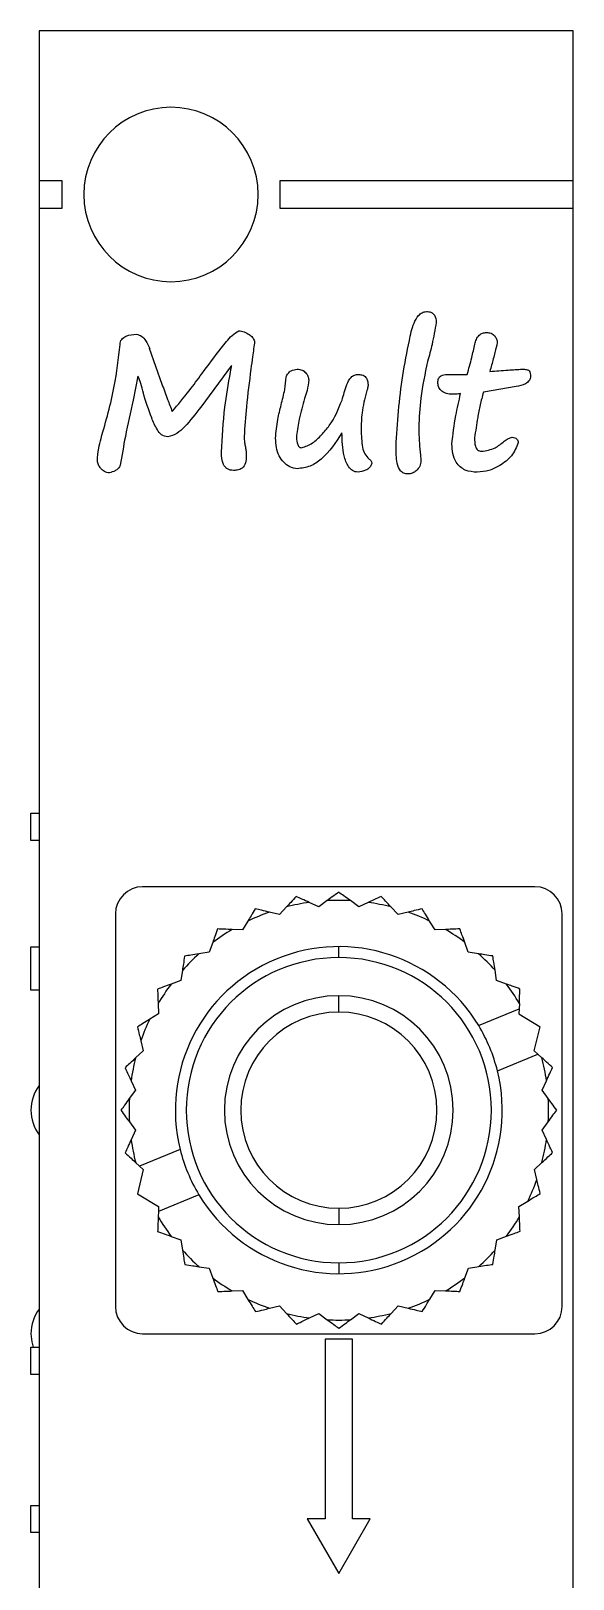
# Model space of a CAD drawing. Extents: x 280 to 292, y 410 to 538.
# Drawn here: x 282.21 to 292.16, y 509.96 to 538.36 of the extents above; entities that cross this region are included whole.
import ezdxf

# ---------------------------------------------------------------- set-up
doc = ezdxf.new("R2010")
doc.units = 0
doc.layers.get('0').update_dxf_attribs({"linetype": 'CONTINUOUS'})

msp = doc.modelspace()

# ---------------------------------------------------------------- linework, layer by layer
at = {"color": 7, "linetype": 'CONTINUOUS'}
for p, q in [((292.156, 538.364), (282.356, 538.364)), ((282.356, 538.364), (282.356, 535.614)), ((292.156, 535.614), (292.156, 538.364)), ((282.776, 535.614), (282.356, 535.614)), ((282.356, 535.614), (282.356, 535.114)), ((282.776, 535.114), (282.776, 535.614)), ((286.776, 535.614), (286.776, 535.114)), ((292.156, 535.614), (286.776, 535.614)), ((292.156, 535.114), (292.156, 535.614)), ((282.356, 535.114), (282.776, 535.114)), ((282.356, 535.114), (282.356, 474.364)), ((286.776, 535.114), (292.156, 535.114)), ((292.156, 474.364), (292.156, 535.114)), ((284.374, 532.543), (284.61, 531.885)), ((284.387, 532.54), (284.374, 532.543)), ((284.17, 532.032), (284.084, 531.593)), ((285.889, 532.225), (285.321, 531.463)), ((289.841, 532.062), (290.212, 532.062)), ((289.944, 531.698), (289.909, 531.698)), ((291.111, 531.841), (290.509, 531.734)), ((282.206, 523.514), (282.206, 524.014)), ((282.206, 524.014), (282.356, 524.014)), ((282.356, 523.514), (282.206, 523.514)), ((291.456, 522.664), (284.256, 522.664)), ((287.487, 522.296), (287.314, 522.375)), ((287.64, 522.408), (287.487, 522.296)), ((288.222, 522.296), (288.068, 522.408)), ((288.394, 522.376), (288.222, 522.296)), ((283.756, 522.164), (283.756, 514.964)), ((286.186, 522.033), (286.087, 521.87)), ((286.766, 522.152), (286.581, 522.197)), ((286.894, 522.292), (286.766, 522.152)), ((288.943, 522.153), (288.814, 522.293)), ((289.128, 522.198), (288.943, 522.153)), ((289.622, 521.872), (289.523, 522.034)), ((291.956, 514.964), (291.956, 522.164)), ((286.087, 521.87), (285.896, 521.878)), ((289.812, 521.88), (289.622, 521.872)), ((282.206, 520.764), (282.206, 521.564)), ((282.206, 521.564), (282.356, 521.564)), ((285.475, 521.462), (285.287, 521.432)), ((285.541, 521.64), (285.475, 521.462)), ((287.856, 521.364), (287.856, 521.564)), ((290.233, 521.463), (290.168, 521.642)), ((290.421, 521.434), (290.233, 521.463)), ((284.956, 520.942), (284.777, 520.876)), ((284.985, 521.13), (284.956, 520.942)), ((290.753, 520.944), (290.724, 521.132)), ((290.932, 520.878), (290.753, 520.944)), ((282.356, 520.764), (282.206, 520.764)), ((287.856, 520.364), (287.856, 520.664)), ((284.548, 520.33), (284.385, 520.231)), ((284.54, 520.52), (284.548, 520.33)), ((290.423, 520.116), (291.166, 520.424)), ((291.166, 520.424), (291.162, 520.333)), ((291.162, 520.333), (291.55, 520.096)), ((291.17, 520.523), (291.166, 520.424)), ((291.444, 519.654), (291.55, 520.096)), ((284.222, 519.836), (284.267, 519.651)), ((284.267, 519.651), (284.127, 519.522)), ((290.768, 519.284), (291.511, 519.592)), ((291.511, 519.592), (291.444, 519.654)), ((291.584, 519.525), (291.511, 519.592)), ((284.123, 518.93), (284.011, 518.776)), ((284.043, 519.102), (284.123, 518.93)), ((291.587, 518.933), (291.667, 519.105)), ((291.7, 518.779), (291.587, 518.933)), ((284.012, 518.348), (284.124, 518.195)), ((291.588, 518.198), (291.7, 518.351)), ((284.124, 518.195), (284.044, 518.022)), ((291.668, 518.025), (291.588, 518.198)), ((284.943, 517.843), (284.201, 517.535)), ((284.127, 517.603), (284.201, 517.535)), ((284.267, 517.474), (284.161, 517.032)), ((284.201, 517.535), (284.267, 517.474)), ((291.445, 517.477), (291.584, 517.606)), ((291.489, 517.292), (291.445, 517.477)), ((284.161, 517.032), (284.549, 516.795)), ((285.288, 517.012), (284.545, 516.704)), ((284.545, 516.704), (284.541, 516.605)), ((284.549, 516.795), (284.545, 516.704)), ((287.856, 516.764), (287.856, 516.464)), ((291.163, 516.797), (291.326, 516.897)), ((291.171, 516.607), (291.163, 516.797)), ((284.779, 516.249), (284.958, 516.184)), ((284.958, 516.184), (284.987, 515.996)), ((290.726, 515.998), (290.755, 516.186)), ((290.755, 516.186), (290.934, 516.252)), ((285.29, 515.693), (285.478, 515.664)), ((285.478, 515.664), (285.543, 515.485)), ((287.856, 515.764), (287.856, 515.564)), ((290.17, 515.487), (290.236, 515.666)), ((290.236, 515.666), (290.424, 515.695)), ((285.899, 515.248), (286.089, 515.256)), ((286.089, 515.256), (286.188, 515.093)), ((289.526, 515.095), (289.625, 515.257)), ((289.625, 515.257), (289.815, 515.25)), ((286.584, 514.93), (286.768, 514.975)), ((286.768, 514.975), (286.897, 514.835)), ((288.817, 514.836), (288.946, 514.976)), ((288.946, 514.976), (289.131, 514.931)), ((287.317, 514.752), (287.489, 514.832)), ((287.489, 514.832), (287.643, 514.72)), ((288.071, 514.72), (288.225, 514.832)), ((288.225, 514.832), (288.397, 514.752)), ((284.256, 514.464), (291.456, 514.464)), ((287.606, 514.364), (287.606, 511.064)), ((288.106, 514.364), (287.606, 514.364)), ((288.106, 511.064), (288.106, 514.364)), ((282.206, 513.714), (282.206, 514.214)), ((282.206, 514.214), (282.356, 514.214)), ((282.356, 513.714), (282.206, 513.714)), ((282.206, 510.814), (282.206, 511.314)), ((282.206, 511.314), (282.356, 511.314)), ((287.278, 511.064), (287.856, 510.064)), ((287.606, 511.064), (287.278, 511.064)), ((287.856, 510.064), (288.433, 511.064)), ((288.433, 511.064), (288.106, 511.064)), ((282.356, 510.814), (282.206, 510.814))]:
    msp.add_line(p, q, dxfattribs=at)
at = {"color": 7, "linetype": 'CONTINUOUS', "flags": 128}
msp.add_lwpolyline([(282.206, 514.464), (282.22, 514.317), (282.248, 514.214)], dxfattribs=at)
at = {"color": 7, "linetype": 'CONTINUOUS'}
for centre, radius, start, end in [((284.776, 535.364), 1.6, 0, 180), ((284.776, 535.364), 1.6, 180, 0), ((284.256, 522.164), 0.5, 90, 180), ((291.456, 522.164), 0.5, 0, 90), ((287.856, 518.564), 3.85, 98.0888, 104.4566), ((287.856, 518.564), 3.85, 86.8388, 93.2066), ((287.856, 518.564), 3.85, 75.5888, 81.9566), ((287.856, 518.564), 3.85, 109.3388, 115.7066), ((287.856, 518.564), 3.85, 64.3388, 70.7066), ((287.856, 518.564), 3.85, 120.5888, 126.9566), ((287.856, 518.564), 3.85, 53.0888, 59.4566), ((287.856, 518.564), 3, 31.1496, 193.8957), ((287.856, 518.564), 3.85, 131.8388, 138.2066), ((287.856, 518.564), 2.8, 90, 270), ((287.856, 518.564), 2.8, 270, 90), ((287.856, 518.564), 3.85, 41.8388, 48.2066), ((287.856, 518.564), 3.85, 143.0888, 149.4566), ((287.856, 518.564), 2.1, 90, 270), ((287.856, 518.564), 2.1, 270, 90), ((287.856, 518.564), 3.85, 30.5888, 36.9566), ((287.856, 518.564), 1.8, 90, 270), ((287.856, 518.564), 1.8, 270, 90), ((287.856, 518.564), 3.85, 154.3388, 160.7066), ((287.856, 518.564), 3, 13.8957, 31.1496), ((287.856, 518.564), 3.85, 165.5888, 171.9566), ((287.856, 518.564), 3.85, 8.0888, 14.4566), ((287.856, 518.564), 3, 211.1496, 13.8957), ((282.956, 518.564), 0.75, 143.1301, 180), ((287.856, 518.564), 3.85, 176.8388, 183.2066), ((287.856, 518.564), 3.85, 356.8388, 3.2066), ((282.956, 518.564), 0.75, 180, 216.8699), ((287.856, 518.564), 3.85, 188.0888, 194.4566), ((287.856, 518.564), 3, 193.8957, 211.1496), ((287.856, 518.564), 3.85, 345.5888, 351.9566), ((287.856, 518.564), 3.85, 334.3388, 340.7066), ((287.856, 518.564), 3.85, 210.5888, 216.9566), ((287.856, 518.564), 3.85, 323.0888, 329.4566), ((287.856, 518.564), 3.85, 221.8388, 228.2066), ((287.856, 518.564), 3.85, 311.8388, 318.2066), ((287.856, 518.564), 3.85, 233.0888, 239.4566), ((287.856, 518.564), 3.85, 300.5888, 306.9566), ((284.256, 514.964), 0.5, 180, 270), ((287.856, 518.564), 3.85, 244.3388, 250.7066), ((287.856, 518.564), 3.85, 289.3388, 295.7066), ((291.456, 514.964), 0.5, 270, 0), ((282.956, 514.464), 0.75, 143.1301, 180), ((287.856, 518.564), 3.85, 255.5888, 261.9566), ((287.856, 518.564), 3.85, 266.8388, 273.2066), ((287.856, 518.564), 3.85, 278.0888, 284.4566)]:
    msp.add_arc(centre, radius, start, end, dxfattribs=at)
for points, knots in [([(288.906, 530.735), (288.934, 531.173), (288.976, 531.83), (289.13, 532.578), (289.206, 532.956), (289.298, 533.126), (289.381, 533.202), (289.436, 533.212), (289.463, 533.216)], [0, 0, 0, 0, 0.500211, 0.750557, 0.875661, 0.937849, 0.969013, 1, 1, 1, 1]), ([(289.463, 533.216), (289.492, 533.214), (289.55, 533.211), (289.635, 533.14), (289.64, 533.064), (289.643, 533.018)], [0, 0, 0, 0, 0.281602, 0.560592, 1, 1, 1, 1]), ([(285.343, 532.073), (285.459, 532.232), (285.605, 532.433), (285.794, 532.663), (285.89, 532.785), (285.979, 532.838), (286.023, 532.864)], [0, 0, 0, 0, 0.561396, 0.708425, 0.85541, 1, 1, 1, 1]), ([(286.023, 532.864), (286.056, 532.859), (286.124, 532.849), (286.203, 532.797), (286.277, 532.748), (286.299, 532.699), (286.31, 532.675)], [0, 0, 0, 0, 0.280431, 0.56187, 0.782897, 1, 1, 1, 1]), ([(289.643, 533.018), (289.621, 532.883), (289.58, 532.641), (289.515, 532.405), (289.486, 532.301)], [0, 0, 0, 0, 0.5593657, 1, 1, 1, 1]), ([(290.353, 532.618), (290.36, 532.648), (290.376, 532.708), (290.425, 532.781), (290.494, 532.826), (290.543, 532.83), (290.567, 532.832)], [0, 0, 0, 0, 0.280656, 0.560434, 0.779963, 1, 1, 1, 1]), ([(290.567, 532.832), (290.596, 532.83), (290.653, 532.825), (290.717, 532.775), (290.758, 532.714), (290.763, 532.669), (290.765, 532.647)], [0, 0, 0, 0, 0.280083, 0.559193, 0.779659, 1, 1, 1, 1]), ([(283.492, 530.888), (283.583, 531.205), (283.745, 531.771), (283.813, 532.355), (283.842, 532.612)], [0, 0, 0, 0, 0.5605237, 1, 1, 1, 1]), ([(283.842, 532.612), (283.843, 532.629), (283.845, 532.662), (283.878, 532.721), (283.978, 532.789), (284.078, 532.795), (284.145, 532.8)], [0, 0, 0, 0, 0.1255233, 0.251245, 0.5005448, 1, 1, 1, 1]), ([(284.145, 532.8), (284.178, 532.79), (284.246, 532.77), (284.326, 532.669), (284.364, 532.589), (284.387, 532.54)], [0, 0, 0, 0, 0.277263, 0.558796, 1, 1, 1, 1]), ([(286.31, 532.675), (286.299, 532.579), (286.278, 532.408), (286.253, 532.237), (286.242, 532.162)], [0, 0, 0, 0, 0.55996, 1, 1, 1, 1]), ([(290.212, 532.062), (290.242, 532.165), (290.294, 532.349), (290.335, 532.536), (290.353, 532.618)], [0, 0, 0, 0, 0.559968, 1, 1, 1, 1]), ([(290.765, 532.647), (290.751, 532.587), (290.728, 532.487), (290.691, 532.35), (290.661, 532.234), (290.64, 532.157), (290.629, 532.119)], [0, 0, 0, 0, 0.339894, 0.559929, 0.779963, 1, 1, 1, 1]), ([(289.486, 532.301), (289.438, 532.077), (289.352, 531.677), (289.332, 531.268), (289.323, 531.088)], [0, 0, 0, 0, 0.559912, 1, 1, 1, 1]), ([(284.269, 531.72), (284.254, 531.779), (284.227, 531.885), (284.187, 531.987), (284.17, 532.032)], [0, 0, 0, 0, 0.560461, 1, 1, 1, 1]), ([(284.799, 531.385), (284.905, 531.51), (285.093, 531.734), (285.267, 531.969), (285.343, 532.073)], [0, 0, 0, 0, 0.559933, 1, 1, 1, 1]), ([(285.701, 530.634), (285.717, 530.91), (285.746, 531.403), (285.83, 531.889), (285.867, 532.103)], [0, 0, 0, 0, 0.559865, 1, 1, 1, 1]), ([(285.867, 532.103), (285.871, 532.126), (285.88, 532.166), (285.886, 532.207), (285.889, 532.225)], [0, 0, 0, 0, 0.560009, 1, 1, 1, 1]), ([(286.242, 532.162), (286.213, 531.931), (286.161, 531.518), (286.131, 531.104), (286.118, 530.921)], [0, 0, 0, 0, 0.5600154, 1, 1, 1, 1]), ([(286.798, 531.504), (286.823, 531.598), (286.867, 531.766), (286.881, 531.94), (286.887, 532.016)], [0, 0, 0, 0, 0.560222, 1, 1, 1, 1]), ([(286.887, 532.016), (286.899, 532.038), (286.922, 532.082), (286.989, 532.145), (287.054, 532.153), (287.094, 532.159)], [0, 0, 0, 0, 0.281344, 0.562145, 1, 1, 1, 1]), ([(287.094, 532.159), (287.124, 532.156), (287.184, 532.151), (287.249, 532.096), (287.294, 532.033), (287.3, 531.986), (287.304, 531.963)], [0, 0, 0, 0, 0.2799651, 0.5594482, 0.780107, 1, 1, 1, 1]), ([(287.304, 531.963), (287.296, 531.898), (287.282, 531.781), (287.244, 531.671), (287.227, 531.622)], [0, 0, 0, 0, 0.559439, 1, 1, 1, 1]), ([(287.915, 531.588), (287.942, 531.685), (287.981, 531.83), (288.055, 531.997), (288.141, 532.056), (288.192, 532.06), (288.218, 532.062)], [0, 0, 0, 0, 0.50105, 0.750252, 0.875139, 1, 1, 1, 1]), ([(288.218, 532.062), (288.247, 532.06), (288.304, 532.056), (288.368, 531.999), (288.391, 531.928), (288.392, 531.883), (288.393, 531.861)], [0, 0, 0, 0, 0.280089, 0.558236, 0.778967, 1, 1, 1, 1]), ([(289.675, 531.917), (289.677, 531.941), (289.68, 531.988), (289.741, 532.056), (289.803, 532.06), (289.841, 532.062)], [0, 0, 0, 0, 0.28144, 0.560209, 1, 1, 1, 1]), ([(290.629, 532.119), (290.74, 532.127), (290.939, 532.142), (291.138, 532.154), (291.225, 532.159)], [0, 0, 0, 0, 0.560017, 1, 1, 1, 1]), ([(291.374, 532.032), (291.373, 532.017), (291.371, 531.987), (291.343, 531.933), (291.258, 531.868), (291.17, 531.852), (291.111, 531.841)], [0, 0, 0, 0, 0.12531, 0.250793, 0.499944, 1, 1, 1, 1]), ([(291.225, 532.159), (291.25, 532.158), (291.284, 532.157), (291.325, 532.146), (291.357, 532.126), (291.373, 532.082), (291.374, 532.049), (291.374, 532.032)], [0, 0, 0, 0, 0.314146, 0.43766, 0.560653, 0.779317, 1, 1, 1, 1]), ([(284.715, 530.915), (284.675, 530.925), (284.595, 530.944), (284.499, 531.081), (284.387, 531.335), (284.316, 531.566), (284.269, 531.72)], [0, 0, 0, 0, 0.123348, 0.248269, 0.498693, 1, 1, 1, 1]), ([(284.61, 531.885), (284.644, 531.791), (284.704, 531.623), (284.77, 531.458), (284.799, 531.385)], [0, 0, 0, 0, 0.560033, 1, 1, 1, 1]), ([(288.365, 531.742), (288.332, 531.615), (288.273, 531.387), (288.268, 531.152), (288.265, 531.048)], [0, 0, 0, 0, 0.55976, 1, 1, 1, 1]), ([(288.393, 531.861), (288.39, 531.838), (288.383, 531.798), (288.37, 531.759), (288.365, 531.742)], [0, 0, 0, 0, 0.5596193, 1, 1, 1, 1]), ([(289.909, 531.698), (289.876, 531.703), (289.81, 531.713), (289.727, 531.761), (289.68, 531.837), (289.677, 531.89), (289.675, 531.917)], [0, 0, 0, 0, 0.2797, 0.55988, 0.779448, 1, 1, 1, 1]), ([(289.932, 530.785), (289.952, 530.96), (289.989, 531.271), (290.061, 531.576), (290.092, 531.71)], [0, 0, 0, 0, 0.559703, 1, 1, 1, 1]), ([(290.092, 531.71), (290.065, 531.707), (290.015, 531.701), (289.966, 531.699), (289.944, 531.698)], [0, 0, 0, 0, 0.560031, 1, 1, 1, 1]), ([(290.509, 531.734), (290.489, 531.657), (290.448, 531.504), (290.395, 531.226), (290.366, 531.024), (290.349, 530.901)], [0, 0, 0, 0, 0.27944, 0.559775, 1, 1, 1, 1]), ([(284.084, 531.593), (284.033, 531.37), (283.942, 530.974), (283.874, 530.572), (283.845, 530.396)], [0, 0, 0, 0, 0.560091, 1, 1, 1, 1]), ([(285.321, 531.463), (285.227, 531.339), (285.095, 531.167), (284.892, 530.969), (284.773, 530.933), (284.715, 530.915)], [0, 0, 0, 0, 0.5617045, 0.7822925, 1, 1, 1, 1]), ([(286.695, 530.893), (286.705, 531.008), (286.725, 531.215), (286.775, 531.415), (286.798, 531.504)], [0, 0, 0, 0, 0.559683, 1, 1, 1, 1]), ([(287.227, 531.622), (287.191, 531.496), (287.128, 531.273), (287.094, 531.042), (287.079, 530.941)], [0, 0, 0, 0, 0.560154, 1, 1, 1, 1]), ([(287.174, 530.716), (287.244, 530.741), (287.385, 530.79), (287.538, 530.955), (287.755, 531.193), (287.849, 531.425), (287.915, 531.588)], [0, 0, 0, 0, 0.184881, 0.372478, 0.560198, 1, 1, 1, 1]), ([(283.425, 530.475), (283.431, 530.553), (283.442, 530.693), (283.476, 530.828), (283.492, 530.888)], [0, 0, 0, 0, 0.559768, 1, 1, 1, 1]), ([(286.118, 530.921), (286.119, 530.886), (286.122, 530.822), (286.135, 530.76), (286.141, 530.732)], [0, 0, 0, 0, 0.559768, 1, 1, 1, 1]), ([(287.094, 530.332), (287.047, 530.34), (286.953, 530.357), (286.841, 530.45), (286.712, 530.615), (286.702, 530.778), (286.695, 530.893)], [0, 0, 0, 0, 0.186178, 0.373627, 0.560744, 1, 1, 1, 1]), ([(287.079, 530.941), (287.081, 530.896), (287.082, 530.829), (287.108, 530.754), (287.141, 530.721), (287.163, 530.718), (287.174, 530.716)], [0, 0, 0, 0, 0.50069, 0.750368, 0.875566, 1, 1, 1, 1]), ([(287.913, 530.988), (287.801, 530.815), (287.645, 530.575), (287.335, 530.364), (287.175, 530.343), (287.094, 530.332)], [0, 0, 0, 0, 0.559708, 0.78022, 1, 1, 1, 1]), ([(288.209, 530.268), (288.174, 530.274), (288.103, 530.286), (288.007, 530.399), (287.926, 530.634), (287.918, 530.847), (287.913, 530.988)], [0, 0, 0, 0, 0.123918, 0.248749, 0.49889, 1, 1, 1, 1]), ([(288.265, 531.048), (288.269, 530.941), (288.274, 530.791), (288.323, 530.599), (288.384, 530.538), (288.414, 530.507)], [0, 0, 0, 0, 0.561336, 0.781785, 1, 1, 1, 1]), ([(289.323, 531.088), (289.325, 530.993), (289.33, 530.824), (289.347, 530.655), (289.355, 530.581)], [0, 0, 0, 0, 0.559967, 1, 1, 1, 1]), ([(290.349, 530.901), (290.349, 530.848), (290.35, 530.781), (290.376, 530.706), (290.401, 530.674), (290.437, 530.655), (290.463, 530.653), (290.476, 530.652)], [0, 0, 0, 0, 0.499955, 0.625155, 0.7501, 0.874882, 1, 1, 1, 1]), ([(290.476, 530.652), (290.563, 530.666), (290.718, 530.691), (290.838, 530.791), (290.891, 530.835)], [0, 0, 0, 0, 0.55743, 1, 1, 1, 1]), ([(290.891, 530.835), (290.916, 530.855), (290.96, 530.892), (291.016, 530.903), (291.041, 530.909)], [0, 0, 0, 0, 0.561372, 1, 1, 1, 1]), ([(291.041, 530.909), (291.056, 530.908), (291.087, 530.906), (291.122, 530.88), (291.146, 530.848), (291.148, 530.824), (291.15, 530.812)], [0, 0, 0, 0, 0.280358, 0.559827, 0.780025, 1, 1, 1, 1]), ([(285.921, 530.3), (285.883, 530.304), (285.826, 530.311), (285.768, 530.363), (285.709, 530.46), (285.704, 530.557), (285.701, 530.634)], [0, 0, 0, 0, 0.2488939, 0.3744021, 0.5002082, 1, 1, 1, 1]), ([(286.158, 530.591), (286.157, 530.55), (286.155, 530.47), (286.115, 530.356), (286.017, 530.305), (285.953, 530.301), (285.921, 530.3)], [0, 0, 0, 0, 0.281387, 0.559511, 0.77907, 1, 1, 1, 1]), ([(286.141, 530.732), (286.147, 530.706), (286.156, 530.659), (286.158, 530.612), (286.158, 530.591)], [0, 0, 0, 0, 0.559862, 1, 1, 1, 1]), ([(289.126, 530.236), (289.1, 530.238), (289.049, 530.242), (288.964, 530.306), (288.909, 530.483), (288.907, 530.634), (288.906, 530.735)], [0, 0, 0, 0, 0.1249678, 0.2495462, 0.4982409, 1, 1, 1, 1]), ([(289.355, 530.581), (289.357, 530.562), (289.361, 530.529), (289.363, 530.496), (289.363, 530.481)], [0, 0, 0, 0, 0.56006, 1, 1, 1, 1]), ([(290.395, 530.268), (290.32, 530.273), (290.171, 530.285), (290.006, 530.43), (289.94, 530.611), (289.935, 530.727), (289.932, 530.785)], [0, 0, 0, 0, 0.280095, 0.558179, 0.778766, 1, 1, 1, 1]), ([(291.15, 530.812), (291.115, 530.726), (291.044, 530.553), (290.829, 530.398), (290.615, 530.287), (290.468, 530.274), (290.395, 530.268)], [0, 0, 0, 0, 0.275985, 0.557731, 0.778973, 1, 1, 1, 1]), ([(283.647, 530.256), (283.615, 530.261), (283.552, 530.273), (283.488, 530.336), (283.438, 530.401), (283.43, 530.451), (283.425, 530.475)], [0, 0, 0, 0, 0.278841, 0.5592121, 0.7800501, 1, 1, 1, 1]), ([(283.845, 530.396), (283.834, 530.375), (283.812, 530.332), (283.739, 530.286), (283.682, 530.267), (283.647, 530.256)], [0, 0, 0, 0, 0.277611, 0.55996, 1, 1, 1, 1]), ([(288.463, 530.436), (288.452, 530.408), (288.43, 530.35), (288.332, 530.291), (288.256, 530.277), (288.209, 530.268)], [0, 0, 0, 0, 0.276283, 0.558888, 1, 1, 1, 1]), ([(288.414, 530.507), (288.429, 530.498), (288.455, 530.48), (288.46, 530.45), (288.463, 530.436)], [0, 0, 0, 0, 0.561133, 1, 1, 1, 1]), ([(289.363, 530.481), (289.359, 530.446), (289.351, 530.375), (289.284, 530.298), (289.209, 530.246), (289.153, 530.239), (289.126, 530.236)], [0, 0, 0, 0, 0.27949, 0.559477, 0.779945, 1, 1, 1, 1]), ([(287.074, 522.487), (287.04, 522.45), (286.981, 522.386), (286.921, 522.32), (286.894, 522.292)], [0, 0, 0, 0, 0.5655049, 1, 1, 1, 1]), ([(287.314, 522.375), (287.269, 522.396), (287.189, 522.433), (287.109, 522.47), (287.074, 522.487)], [0, 0, 0, 0, 0.554474, 1, 1, 1, 1]), ([(287.854, 522.564), (287.814, 522.535), (287.743, 522.483), (287.671, 522.43), (287.64, 522.408)], [0, 0, 0, 0, 0.5655049, 1, 1, 1, 1]), ([(288.068, 522.408), (288.028, 522.437), (287.956, 522.489), (287.886, 522.541), (287.854, 522.564)], [0, 0, 0, 0, 0.554474, 1, 1, 1, 1]), ([(288.634, 522.487), (288.589, 522.466), (288.51, 522.43), (288.429, 522.392), (288.394, 522.376)], [0, 0, 0, 0, 0.565505, 1, 1, 1, 1]), ([(288.814, 522.293), (288.78, 522.329), (288.72, 522.394), (288.661, 522.459), (288.634, 522.487)], [0, 0, 0, 0, 0.554474, 1, 1, 1, 1]), ([(286.323, 522.259), (286.298, 522.216), (286.252, 522.142), (286.206, 522.066), (286.186, 522.033)], [0, 0, 0, 0, 0.565505, 1, 1, 1, 1]), ([(286.581, 522.197), (286.533, 522.208), (286.446, 522.229), (286.361, 522.25), (286.323, 522.259)], [0, 0, 0, 0, 0.5544743, 1, 1, 1, 1]), ([(289.385, 522.26), (289.337, 522.248), (289.252, 522.228), (289.165, 522.207), (289.128, 522.198)], [0, 0, 0, 0, 0.565505, 1, 1, 1, 1]), ([(289.523, 522.034), (289.497, 522.076), (289.451, 522.152), (289.405, 522.227), (289.385, 522.26)], [0, 0, 0, 0, 0.554474, 1, 1, 1, 1]), ([(285.632, 521.889), (285.615, 521.842), (285.585, 521.76), (285.554, 521.677), (285.541, 521.64)], [0, 0, 0, 0, 0.565505, 1, 1, 1, 1]), ([(285.896, 521.878), (285.847, 521.88), (285.758, 521.884), (285.671, 521.887), (285.632, 521.889)], [0, 0, 0, 0, 0.554474, 1, 1, 1, 1]), ([(290.077, 521.891), (290.027, 521.888), (289.94, 521.885), (289.851, 521.881), (289.812, 521.88)], [0, 0, 0, 0, 0.565505, 1, 1, 1, 1]), ([(290.168, 521.642), (290.151, 521.688), (290.12, 521.772), (290.09, 521.854), (290.077, 521.891)], [0, 0, 0, 0, 0.554474, 1, 1, 1, 1]), ([(285.026, 521.391), (285.018, 521.342), (285.005, 521.256), (284.991, 521.168), (284.985, 521.13)], [0, 0, 0, 0, 0.565505, 1, 1, 1, 1]), ([(285.287, 521.432), (285.239, 521.424), (285.151, 521.411), (285.065, 521.397), (285.026, 521.391)], [0, 0, 0, 0, 0.554474, 1, 1, 1, 1]), ([(290.683, 521.393), (290.634, 521.401), (290.547, 521.414), (290.46, 521.428), (290.421, 521.434)], [0, 0, 0, 0, 0.565505, 1, 1, 1, 1]), ([(290.724, 521.132), (290.716, 521.181), (290.703, 521.268), (290.689, 521.355), (290.683, 521.393)], [0, 0, 0, 0, 0.554474, 1, 1, 1, 1]), ([(284.777, 520.876), (284.731, 520.859), (284.648, 520.828), (284.565, 520.798), (284.529, 520.785)], [0, 0, 0, 0, 0.554474, 1, 1, 1, 1]), ([(284.529, 520.785), (284.531, 520.735), (284.535, 520.648), (284.538, 520.559), (284.54, 520.52)], [0, 0, 0, 0, 0.565505, 1, 1, 1, 1]), ([(291.181, 520.787), (291.134, 520.804), (291.052, 520.835), (290.968, 520.865), (290.932, 520.878)], [0, 0, 0, 0, 0.565505, 1, 1, 1, 1]), ([(291.17, 520.523), (291.172, 520.572), (291.175, 520.661), (291.179, 520.748), (291.181, 520.787)], [0, 0, 0, 0, 0.5544743, 1, 1, 1, 1]), ([(284.385, 520.231), (284.343, 520.205), (284.267, 520.159), (284.193, 520.113), (284.159, 520.093)], [0, 0, 0, 0, 0.554474, 1, 1, 1, 1]), ([(284.159, 520.093), (284.171, 520.045), (284.192, 519.96), (284.213, 519.873), (284.222, 519.836)], [0, 0, 0, 0, 0.565505, 1, 1, 1, 1]), ([(284.127, 519.522), (284.091, 519.489), (284.025, 519.428), (283.961, 519.369), (283.932, 519.343)], [0, 0, 0, 0, 0.554474, 1, 1, 1, 1]), ([(291.778, 519.346), (291.742, 519.379), (291.678, 519.439), (291.612, 519.499), (291.584, 519.525)], [0, 0, 0, 0, 0.565505, 1, 1, 1, 1]), ([(283.932, 519.343), (283.953, 519.298), (283.99, 519.218), (284.027, 519.137), (284.043, 519.102)], [0, 0, 0, 0, 0.565505, 1, 1, 1, 1]), ([(291.667, 519.105), (291.688, 519.15), (291.725, 519.231), (291.762, 519.31), (291.778, 519.346)], [0, 0, 0, 0, 0.5544743, 1, 1, 1, 1]), ([(284.011, 518.776), (283.982, 518.736), (283.93, 518.664), (283.879, 518.594), (283.856, 518.562)], [0, 0, 0, 0, 0.554474, 1, 1, 1, 1]), ([(291.856, 518.565), (291.826, 518.605), (291.775, 518.676), (291.722, 518.748), (291.7, 518.779)], [0, 0, 0, 0, 0.565505, 1, 1, 1, 1]), ([(283.856, 518.562), (283.885, 518.522), (283.936, 518.451), (283.989, 518.38), (284.012, 518.348)], [0, 0, 0, 0, 0.565505, 1, 1, 1, 1]), ([(291.7, 518.351), (291.729, 518.391), (291.781, 518.463), (291.833, 518.534), (291.856, 518.565)], [0, 0, 0, 0, 0.554474, 1, 1, 1, 1]), ([(284.044, 518.022), (284.023, 517.977), (283.986, 517.897), (283.949, 517.817), (283.933, 517.782)], [0, 0, 0, 0, 0.5544743, 1, 1, 1, 1]), ([(283.933, 517.782), (283.969, 517.748), (284.034, 517.689), (284.099, 517.629), (284.127, 517.603)], [0, 0, 0, 0, 0.565505, 1, 1, 1, 1]), ([(291.584, 517.606), (291.621, 517.639), (291.686, 517.699), (291.75, 517.759), (291.779, 517.785)], [0, 0, 0, 0, 0.554474, 1, 1, 1, 1]), ([(291.779, 517.785), (291.758, 517.83), (291.721, 517.909), (291.684, 517.99), (291.668, 518.025)], [0, 0, 0, 0, 0.565505, 1, 1, 1, 1]), ([(291.552, 517.034), (291.54, 517.083), (291.519, 517.168), (291.498, 517.254), (291.489, 517.292)], [0, 0, 0, 0, 0.565505, 1, 1, 1, 1]), ([(291.326, 516.897), (291.368, 516.922), (291.444, 516.969), (291.518, 517.014), (291.552, 517.034)], [0, 0, 0, 0, 0.554474, 1, 1, 1, 1]), ([(284.541, 516.605), (284.539, 516.555), (284.536, 516.467), (284.532, 516.379), (284.531, 516.34)], [0, 0, 0, 0, 0.554474, 1, 1, 1, 1]), ([(284.531, 516.34), (284.577, 516.323), (284.659, 516.293), (284.743, 516.262), (284.779, 516.249)], [0, 0, 0, 0, 0.565505, 1, 1, 1, 1]), ([(290.934, 516.252), (290.98, 516.269), (291.064, 516.299), (291.146, 516.329), (291.182, 516.343)], [0, 0, 0, 0, 0.554474, 1, 1, 1, 1]), ([(291.182, 516.343), (291.18, 516.392), (291.177, 516.48), (291.173, 516.569), (291.171, 516.607)], [0, 0, 0, 0, 0.565505, 1, 1, 1, 1]), ([(284.987, 515.996), (284.995, 515.947), (285.009, 515.859), (285.022, 515.773), (285.028, 515.734)], [0, 0, 0, 0, 0.554474, 1, 1, 1, 1]), ([(290.685, 515.736), (290.693, 515.785), (290.706, 515.872), (290.72, 515.96), (290.726, 515.998)], [0, 0, 0, 0, 0.565505, 1, 1, 1, 1]), ([(285.028, 515.734), (285.077, 515.727), (285.164, 515.713), (285.252, 515.699), (285.29, 515.693)], [0, 0, 0, 0, 0.5655049, 1, 1, 1, 1]), ([(285.543, 515.485), (285.56, 515.439), (285.591, 515.356), (285.621, 515.274), (285.635, 515.237)], [0, 0, 0, 0, 0.554474, 1, 1, 1, 1]), ([(290.079, 515.239), (290.096, 515.285), (290.126, 515.368), (290.157, 515.451), (290.17, 515.487)], [0, 0, 0, 0, 0.565505, 1, 1, 1, 1]), ([(290.424, 515.695), (290.472, 515.703), (290.56, 515.717), (290.647, 515.73), (290.685, 515.736)], [0, 0, 0, 0, 0.554474, 1, 1, 1, 1]), ([(285.635, 515.237), (285.684, 515.239), (285.772, 515.243), (285.86, 515.246), (285.899, 515.248)], [0, 0, 0, 0, 0.5655049, 1, 1, 1, 1]), ([(289.815, 515.25), (289.864, 515.248), (289.953, 515.244), (290.04, 515.24), (290.079, 515.239)], [0, 0, 0, 0, 0.554474, 1, 1, 1, 1]), ([(286.188, 515.093), (286.214, 515.051), (286.26, 514.976), (286.306, 514.901), (286.326, 514.868)], [0, 0, 0, 0, 0.554474, 1, 1, 1, 1]), ([(286.326, 514.868), (286.374, 514.879), (286.46, 514.9), (286.546, 514.921), (286.584, 514.93)], [0, 0, 0, 0, 0.565505, 1, 1, 1, 1]), ([(289.131, 514.931), (289.178, 514.919), (289.265, 514.899), (289.35, 514.878), (289.388, 514.869)], [0, 0, 0, 0, 0.554474, 1, 1, 1, 1]), ([(289.388, 514.869), (289.414, 514.911), (289.459, 514.986), (289.505, 515.062), (289.526, 515.095)], [0, 0, 0, 0, 0.565505, 1, 1, 1, 1]), ([(286.897, 514.835), (286.931, 514.799), (286.991, 514.733), (287.05, 514.669), (287.077, 514.64)], [0, 0, 0, 0, 0.554474, 1, 1, 1, 1]), ([(287.077, 514.64), (287.122, 514.661), (287.201, 514.698), (287.282, 514.735), (287.317, 514.752)], [0, 0, 0, 0, 0.565505, 1, 1, 1, 1]), ([(287.643, 514.72), (287.683, 514.691), (287.755, 514.638), (287.826, 514.587), (287.857, 514.564)], [0, 0, 0, 0, 0.554474, 1, 1, 1, 1]), ([(287.857, 514.564), (287.897, 514.593), (287.968, 514.645), (288.04, 514.697), (288.071, 514.72)], [0, 0, 0, 0, 0.565505, 1, 1, 1, 1]), ([(288.397, 514.752), (288.442, 514.731), (288.523, 514.694), (288.602, 514.657), (288.637, 514.641)], [0, 0, 0, 0, 0.554474, 1, 1, 1, 1]), ([(288.637, 514.641), (288.671, 514.677), (288.73, 514.742), (288.791, 514.807), (288.817, 514.836)], [0, 0, 0, 0, 0.565505, 1, 1, 1, 1])]:
    msp.add_open_spline(points, degree=3, knots=knots, dxfattribs=at)

doc.saveas('drawing.dxf')
